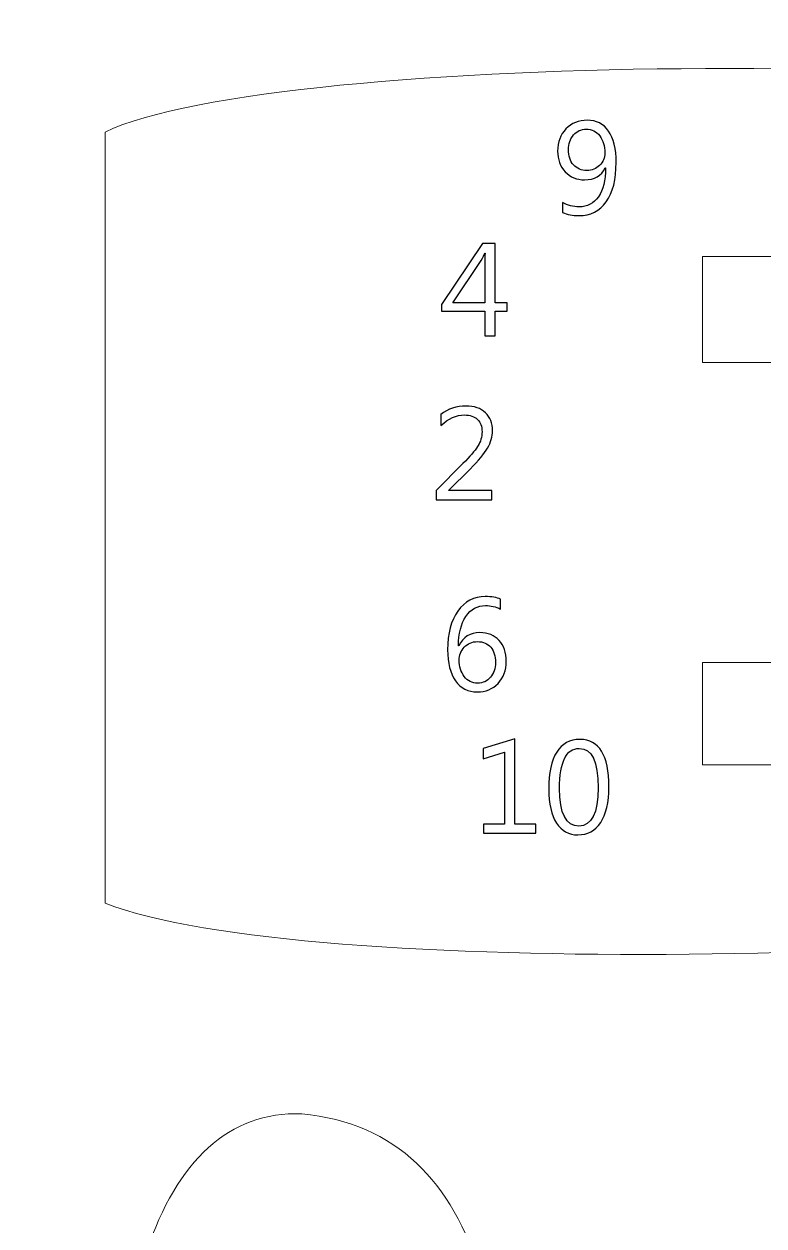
# Model space of a CAD drawing. Header units: centimetres. Extents: x -19.4 to 19.9, y -26.5 to 22.7.
# Drawn here: x 9.449 to 11.827, y 16.224 to 20.085 of the extents above; entities that cross this region are included whole.
import ezdxf

# ---------------------------------------------------------------- set-up
doc = ezdxf.new("R2010")
doc.units = ezdxf.units.CM
doc.header["$MEASUREMENT"] = 0
doc.layers.add('Camada 1', color=7, linetype='Continuous')

msp = doc.modelspace()

# ---------------------------------------------------------------- linework, layer by layer
at = {"layer": 'Camada 1', "color": 7, "lineweight": 9}
for points, knots in [([(19.26461, 22.36669), (18.99239, 22.6025), (18.17246, 22.68805), (17.03279, 22.65658), (17.03279, 22.65658), (14.79651, 22.50842), (12.59582, 22.29904), (10.44049, 22.02296), (10.44049, 22.02296), (9.90947, 21.93389), (9.61112, 21.7118), (9.6416, 21.34504), (9.6416, 21.34504), (9.68292, 21.01146), (10.06163, 20.7389), (10.44689, 20.74442), (10.44689, 20.74442), (11.95767, 20.79891), (13.25533, 20.53286), (14.82353, 19.63337), (14.82353, 19.63337), (16.15086, 18.88728), (17.66745, 17.84746), (18.9057, 17.28948), (18.9057, 17.28948), (18.9057, 17.28948), (19.05095, 17.24185), (19.05095, 17.24185), (19.05095, 17.24185), (19.23675, 17.19509), (19.34546, 17.2191), (19.36551, 17.33882), (19.36551, 17.33882), (19.86505, 18.71489), (19.65612, 21.3507), (19.26461, 22.36669)], [0, 0, 0, 0, 0.1, 0.1, 0.1, 0.1, 0.2, 0.2, 0.2, 0.2, 0.3, 0.3, 0.3, 0.3, 0.4, 0.4, 0.4, 0.4, 0.5, 0.5, 0.5, 0.5, 0.6, 0.6, 0.6, 0.6, 0.7, 0.7, 0.7, 0.7, 0.8, 0.8, 0.8, 0.8, 1, 1, 1, 1]), ([(9.70991, 19.73762), (9.70991, 19.73762), (9.71049, 17.26084), (9.71049, 17.26084), (9.71049, 17.26084), (10.34195, 17.01246), (12.80707, 17.07172), (13.53173, 17.26074), (13.53173, 17.26074), (13.53173, 17.26074), (13.53157, 17.70522), (13.53157, 17.70522), (13.53157, 17.70522), (13.53157, 17.70522), (11.62941, 17.70522), (11.62941, 17.70522), (11.62941, 17.70522), (11.62941, 17.70522), (11.62941, 18.03424), (11.62941, 18.03424), (11.62941, 18.03424), (11.62941, 18.03424), (13.53167, 18.03418), (13.53167, 18.03418), (13.53167, 18.03418), (13.53167, 18.03418), (13.53185, 18.99696), (13.53185, 18.99696), (13.53185, 18.99696), (13.53185, 18.99696), (11.62941, 18.99696), (11.62941, 18.99696), (11.62941, 18.99696), (11.62941, 18.99696), (11.62941, 19.33842), (11.62941, 19.33842), (11.62941, 19.33842), (11.62941, 19.33842), (13.53169, 19.33842), (13.53169, 19.33842), (13.53169, 19.33842), (13.53169, 19.33842), (13.53169, 19.73746), (13.53169, 19.73746), (13.53169, 19.73746), (13.04389, 20.02), (10.24567, 19.99948), (9.70991, 19.73762)], [0, 0, 0, 0, 0.0769231, 0.0769231, 0.0769231, 0.0769231, 0.1538462, 0.1538462, 0.1538462, 0.1538462, 0.2307692, 0.2307692, 0.2307692, 0.2307692, 0.3076923, 0.3076923, 0.3076923, 0.3076923, 0.3846154, 0.3846154, 0.3846154, 0.3846154, 0.4615385, 0.4615385, 0.4615385, 0.4615385, 0.5384615, 0.5384615, 0.5384615, 0.5384615, 0.6153846, 0.6153846, 0.6153846, 0.6153846, 0.6923077, 0.6923077, 0.6923077, 0.6923077, 0.7692308, 0.7692308, 0.7692308, 0.7692308, 0.8461538, 0.8461538, 0.8461538, 0.8461538, 1, 1, 1, 1]), ([(11.37641, 13.9241), (11.37641, 13.9241), (12.07959, 13.92746), (12.07959, 13.92746), (12.07959, 13.92746), (12.07959, 13.92746), (12.07889, 12.84872), (12.07889, 12.84872), (12.07889, 12.84872), (12.07889, 12.84872), (12.40737, 12.84868), (12.40737, 12.84868), (12.40737, 12.84868), (12.40737, 12.84868), (12.40791, 13.9203), (12.40791, 13.9203), (12.40791, 13.9203), (12.40791, 13.9203), (13.44927, 13.9203), (13.44927, 13.9203), (13.44927, 13.9203), (13.44927, 13.9203), (13.44927, 12.84866), (13.44927, 12.84866), (13.44927, 12.84866), (13.44927, 12.84866), (13.77653, 12.84874), (13.77653, 12.84874), (13.77653, 12.84874), (13.77653, 12.84874), (13.77665, 13.92194), (13.77665, 13.92194), (13.77665, 13.92194), (13.77665, 13.92194), (14.82129, 13.92148), (14.82129, 13.92148), (14.82129, 13.92148), (14.82129, 13.92148), (14.81871, 12.8491), (14.81871, 12.8491), (14.81871, 12.8491), (14.81871, 12.8491), (15.15111, 12.84872), (15.15111, 12.84872), (15.15111, 12.84872), (15.15111, 12.84872), (15.15233, 13.92432), (15.15233, 13.92432), (15.15233, 13.92432), (15.15233, 13.92432), (16.19311, 13.92528), (16.19311, 13.92528), (16.19311, 13.92528), (16.19311, 13.92528), (16.19311, 12.8488), (16.19311, 12.8488), (16.19311, 12.8488), (16.19311, 12.8488), (16.51913, 12.84902), (16.51913, 12.84902), (16.51913, 12.84902), (16.51913, 12.84902), (16.52443, 13.92402), (16.52443, 13.92402), (16.52443, 13.92402), (16.52443, 13.92402), (17.57629, 13.92198), (17.57629, 13.92198), (17.57629, 13.92198), (17.57629, 13.92198), (17.57965, 12.84876), (17.57965, 12.84876), (17.57965, 12.84876), (17.57965, 12.84876), (17.90357, 12.84884), (17.90357, 12.84884), (17.90357, 12.84884), (17.90357, 12.84884), (17.90519, 13.92198), (17.90519, 13.92198), (17.90519, 13.92198), (17.90519, 13.92198), (19.26099, 13.92256), (19.26099, 13.92256), (19.26099, 13.92256), (19.26099, 13.92256), (19.26329, 13.48384), (19.26329, 13.48384), (19.26329, 13.48384), (19.26329, 13.48384), (18.93721, 13.48414), (18.93721, 13.48414), (18.93721, 13.48414), (18.93721, 13.48414), (18.93723, 12.19382), (18.93723, 12.19382), (18.93723, 12.19382), (18.93723, 12.19382), (19.26321, 12.19404), (19.26321, 12.19404), (19.26321, 12.19404), (19.26321, 12.19404), (19.26315, 11.75908), (19.26315, 11.75908), (19.26315, 11.75908), (19.26315, 11.75908), (11.03407, 11.7589), (11.03407, 11.7589), (11.03407, 11.7589), (11.03407, 11.7589), (11.03373, 12.41852), (11.03373, 12.41852), (11.03373, 12.41852), (11.03373, 12.41852), (9.92885, 12.41852), (9.92885, 12.41852), (9.92885, 12.41852), (9.75935, 12.41476), (9.68185, 12.23418), (9.68047, 11.9069), (9.68047, 11.9069), (9.69413, 11.37154), (9.37973, 11.14726), (9.12445, 11.176), (9.12445, 11.176), (9.12445, 11.176), (9.27543, 12.39628), (9.27543, 12.39628), (9.27543, 12.39628), (9.27543, 12.39628), (8.95219, 12.42986), (8.95219, 12.42986), (8.95219, 12.42986), (8.95219, 12.42986), (8.84463, 11.63264), (8.84463, 11.63264), (8.84463, 11.63264), (8.84463, 11.63264), (0.22525, 11.6231), (0.22525, 11.6231), (0.22525, 11.6231), (0.22525, 11.6231), (0.22507, 10.99086), (0.22507, 10.99086), (0.22507, 10.99086), (0.22507, 10.99086), (-0.10347, 10.99076), (-0.10347, 10.99076), (-0.10347, 10.99076), (-0.10347, 10.99076), (-0.11755, 8.8225), (-0.11755, 8.8225), (-0.11755, 8.8225), (-0.11755, 8.8225), (-3.49563, 8.44424), (-3.49563, 8.44424), (-3.49563, 8.44424), (-3.49563, 8.44424), (-6.30451, 8.4458), (-6.30451, 8.4458), (-6.30451, 8.4458), (-6.45183, 8.39096), (-6.51353, 8.26754), (-6.47197, 8.06132), (-6.47197, 8.06132), (-6.47197, 8.06132), (-6.37361, 7.75354), (-6.37361, 7.75354), (-6.37361, 7.75354), (-6.28155, 7.4655), (-6.25523, 7.30042), (-6.48603, 7.20486), (-6.48603, 7.20486), (-6.48603, 7.20486), (-6.90057, 7.05002), (-6.90057, 7.05002), (-6.90057, 7.05002), (-7.47129, 6.79104), (-7.55529, 6.23856), (-7.30631, 5.48524), (-7.30631, 5.48524), (-7.17705, 5.0702), (-7.33309, 4.78106), (-7.57529, 4.86966), (-7.57529, 4.86966), (-7.57529, 4.86966), (-10.28973, 5.78374), (-10.28973, 5.78374), (-10.28973, 5.78374), (-10.22709, 6.0198), (-10.15177, 6.25586), (-10.06381, 6.49188), (-10.06381, 6.49188), (-10.06381, 6.49188), (-9.29107, 6.16076), (-9.29107, 6.16076), (-9.29107, 6.16076), (-9.29107, 6.16076), (-9.18305, 6.4722), (-9.18305, 6.4722), (-9.18305, 6.4722), (-9.18305, 6.4722), (-9.95903, 6.80332), (-9.95903, 6.80332), (-9.95903, 6.80332), (-9.84095, 7.05886), (-9.71651, 7.30802), (-9.58577, 7.55078), (-9.58577, 7.55078), (-9.58577, 7.55078), (-8.81305, 7.12788), (-8.81305, 7.12788), (-8.81305, 7.12788), (-8.81305, 7.12788), (-8.64277, 7.40654), (-8.64277, 7.40654), (-8.64277, 7.40654), (-8.64277, 7.40654), (-9.40569, 7.83274), (-9.40569, 7.83274), (-9.40569, 7.83274), (-9.28067, 8.0523), (-9.15047, 8.26154), (-9.01279, 8.45562), (-9.01279, 8.45562), (-9.01279, 8.45562), (-8.30555, 7.98026), (-8.30555, 7.98026), (-8.30555, 7.98026), (-8.30555, 7.98026), (-8.12873, 8.24908), (-8.12873, 8.24908), (-8.12873, 8.24908), (-8.12873, 8.24908), (-8.82615, 8.72444), (-8.82615, 8.72444), (-8.82615, 8.72444), (-8.67565, 8.9213), (-8.53347, 9.12214), (-8.40049, 9.32766), (-8.40049, 9.32766), (-8.40049, 9.32766), (-7.67033, 8.87198), (-7.67033, 8.87198), (-7.67033, 8.87198), (-7.67033, 8.87198), (-7.52955, 9.15718), (-7.52955, 9.15718), (-7.52955, 9.15718), (-7.52955, 9.15718), (-8.24333, 9.61944), (-8.24333, 9.61944), (-8.24333, 9.61944), (-7.96299, 10.27668), (-8.15729, 10.81642), (-8.93957, 11.1372), (-8.93957, 11.1372), (-10.30611, 11.44512), (-11.85497, 11.2906), (-13.26861, 10.593), (-13.26861, 10.593), (-14.28477, 10.03624), (-15.28005, 9.33332), (-16.34493, 8.71392), (-16.34493, 8.71392), (-16.88491, 8.36424), (-17.42001, 8.05078), (-17.99139, 7.79882), (-17.99139, 7.79882), (-18.20785, 7.72828), (-18.35853, 7.7012), (-18.43989, 7.74648), (-18.43989, 7.74648), (-18.94871, 8.2031), (-19.20831, 9.29954), (-19.16717, 11.16816), (-19.16717, 11.16816), (-19.05729, 12.75388), (-18.79409, 13.78934), (-18.34589, 14.16064), (-18.34589, 14.16064), (-17.93667, 14.31526), (-16.39563, 14.339), (-14.08061, 14.16394), (-14.08061, 14.16394), (-12.50495, 14.0402), (-10.93755, 13.89186), (-9.37527, 13.72814), (-9.37527, 13.72814), (-8.45931, 13.6227), (-7.69887, 14.4273), (-7.01631, 15.66702), (-7.01631, 15.66702), (-7.24053, 15.70562), (-7.39905, 15.87984), (-7.41883, 16.23198), (-7.41883, 16.23198), (-7.41447, 16.64898), (-7.23319, 16.85688), (-6.88765, 16.88712), (-6.88765, 16.88712), (-6.74355, 16.88834), (-6.59947, 16.8867), (-6.45545, 16.8702), (-6.45545, 16.8702), (-6.25989, 16.84684), (-6.16893, 16.93304), (-6.17537, 17.17238), (-6.17537, 17.17238), (-6.17537, 17.17238), (-6.17237, 17.64582), (-6.17237, 17.64582), (-6.17237, 17.64582), (-6.17237, 17.64582), (-5.81499, 17.6458), (-5.81499, 17.6458), (-5.81499, 17.6458), (-5.81499, 17.6458), (-5.81487, 18.32742), (-5.81487, 18.32742), (-5.81487, 18.32742), (-5.81487, 18.32742), (-5.21493, 18.32704), (-5.21493, 18.32704), (-5.21493, 18.32704), (-5.21493, 18.32704), (-4.62743, 19.04874), (-4.62743, 19.04874), (-4.62743, 19.04874), (-4.62743, 19.04874), (-1.79101, 19.04826), (-1.79101, 19.04826), (-1.79101, 19.04826), (-1.79101, 19.04826), (-1.79035, 17.87462), (-1.79035, 17.87462), (-1.79035, 17.87462), (-1.79035, 17.87462), (-1.44867, 17.87474), (-1.44867, 17.87474), (-1.44867, 17.87474), (-1.44867, 17.87474), (-1.45357, 17.09792), (-1.45357, 17.09792), (-1.45357, 17.09792), (-1.46313, 16.93078), (-1.57727, 16.85724), (-1.75109, 16.82918), (-1.75109, 16.82918), (-1.75109, 16.82918), (-2.31765, 16.8291), (-2.31765, 16.8291), (-2.31765, 16.8291), (-2.31765, 16.8291), (-2.31783, 16.33548), (-2.31783, 16.33548), (-2.31783, 16.33548), (-2.31783, 16.33548), (-1.72435, 16.33548), (-1.72435, 16.33548), (-1.72435, 16.33548), (-0.97487, 16.30596), (-0.53833, 16.19118), (-0.32925, 15.9366), (-0.32925, 15.9366), (-0.19497, 15.77742), (-0.11275, 15.60084), (-0.10665, 15.399), (-0.10665, 15.399), (-0.10665, 15.399), (-0.09979, 14.42812), (-0.09979, 14.42812), (-0.09979, 14.42812), (-0.09979, 14.42812), (0.23141, 14.42836), (0.23141, 14.42836), (0.23141, 14.42836), (0.23141, 14.42836), (0.23235, 13.66432), (0.23235, 13.66432), (0.23235, 13.66432), (0.23235, 13.66432), (9.18865, 13.6641), (9.18865, 13.6641), (9.18865, 13.6641), (9.18865, 13.6641), (9.18727, 14.08738), (9.18727, 14.08738), (9.18727, 14.08738), (9.40587, 14.77222), (9.62069, 15.48714), (9.84303, 16.14192), (9.84303, 16.14192), (9.94079, 16.43224), (10.10731, 16.5922), (10.34163, 16.58406), (10.34163, 16.58406), (10.64957, 16.55468), (10.82359, 16.36344), (10.91783, 16.06836), (10.91783, 16.06836), (11.09525, 15.38488), (11.22243, 14.63772), (11.37641, 13.9241)], [0, 0, 0, 0, 0.0098039, 0.0098039, 0.0098039, 0.0098039, 0.0196078, 0.0196078, 0.0196078, 0.0196078, 0.0294118, 0.0294118, 0.0294118, 0.0294118, 0.0392157, 0.0392157, 0.0392157, 0.0392157, 0.0490196, 0.0490196, 0.0490196, 0.0490196, 0.0588235, 0.0588235, 0.0588235, 0.0588235, 0.0686275, 0.0686275, 0.0686275, 0.0686275, 0.0784314, 0.0784314, 0.0784314, 0.0784314, 0.0882353, 0.0882353, 0.0882353, 0.0882353, 0.0980392, 0.0980392, 0.0980392, 0.0980392, 0.1078431, 0.1078431, 0.1078431, 0.1078431, 0.1176471, 0.1176471, 0.1176471, 0.1176471, 0.127451, 0.127451, 0.127451, 0.127451, 0.1372549, 0.1372549, 0.1372549, 0.1372549, 0.1470588, 0.1470588, 0.1470588, 0.1470588, 0.1568627, 0.1568627, 0.1568627, 0.1568627, 0.1666667, 0.1666667, 0.1666667, 0.1666667, 0.1764706, 0.1764706, 0.1764706, 0.1764706, 0.1862745, 0.1862745, 0.1862745, 0.1862745, 0.1960784, 0.1960784, 0.1960784, 0.1960784, 0.2058824, 0.2058824, 0.2058824, 0.2058824, 0.2156863, 0.2156863, 0.2156863, 0.2156863, 0.2254902, 0.2254902, 0.2254902, 0.2254902, 0.2352941, 0.2352941, 0.2352941, 0.2352941, 0.245098, 0.245098, 0.245098, 0.245098, 0.254902, 0.254902, 0.254902, 0.254902, 0.2647059, 0.2647059, 0.2647059, 0.2647059, 0.2745098, 0.2745098, 0.2745098, 0.2745098, 0.2843137, 0.2843137, 0.2843137, 0.2843137, 0.2941176, 0.2941176, 0.2941176, 0.2941176, 0.3039216, 0.3039216, 0.3039216, 0.3039216, 0.3137255, 0.3137255, 0.3137255, 0.3137255, 0.3235294, 0.3235294, 0.3235294, 0.3235294, 0.3333333, 0.3333333, 0.3333333, 0.3333333, 0.3431373, 0.3431373, 0.3431373, 0.3431373, 0.3529412, 0.3529412, 0.3529412, 0.3529412, 0.3627451, 0.3627451, 0.3627451, 0.3627451, 0.372549, 0.372549, 0.372549, 0.372549, 0.3823529, 0.3823529, 0.3823529, 0.3823529, 0.3921569, 0.3921569, 0.3921569, 0.3921569, 0.4019608, 0.4019608, 0.4019608, 0.4019608, 0.4117647, 0.4117647, 0.4117647, 0.4117647, 0.4215686, 0.4215686, 0.4215686, 0.4215686, 0.4313725, 0.4313725, 0.4313725, 0.4313725, 0.4411765, 0.4411765, 0.4411765, 0.4411765, 0.4509804, 0.4509804, 0.4509804, 0.4509804, 0.4607843, 0.4607843, 0.4607843, 0.4607843, 0.4705882, 0.4705882, 0.4705882, 0.4705882, 0.4803922, 0.4803922, 0.4803922, 0.4803922, 0.4901961, 0.4901961, 0.4901961, 0.4901961, 0.5, 0.5, 0.5, 0.5, 0.5098039, 0.5098039, 0.5098039, 0.5098039, 0.5196078, 0.5196078, 0.5196078, 0.5196078, 0.5294118, 0.5294118, 0.5294118, 0.5294118, 0.5392157, 0.5392157, 0.5392157, 0.5392157, 0.5490196, 0.5490196, 0.5490196, 0.5490196, 0.5588235, 0.5588235, 0.5588235, 0.5588235, 0.5686275, 0.5686275, 0.5686275, 0.5686275, 0.5784314, 0.5784314, 0.5784314, 0.5784314, 0.5882353, 0.5882353, 0.5882353, 0.5882353, 0.5980392, 0.5980392, 0.5980392, 0.5980392, 0.6078431, 0.6078431, 0.6078431, 0.6078431, 0.6176471, 0.6176471, 0.6176471, 0.6176471, 0.627451, 0.627451, 0.627451, 0.627451, 0.6372549, 0.6372549, 0.6372549, 0.6372549, 0.6470588, 0.6470588, 0.6470588, 0.6470588, 0.6568627, 0.6568627, 0.6568627, 0.6568627, 0.6666667, 0.6666667, 0.6666667, 0.6666667, 0.6764706, 0.6764706, 0.6764706, 0.6764706, 0.6862745, 0.6862745, 0.6862745, 0.6862745, 0.6960784, 0.6960784, 0.6960784, 0.6960784, 0.7058824, 0.7058824, 0.7058824, 0.7058824, 0.7156863, 0.7156863, 0.7156863, 0.7156863, 0.7254902, 0.7254902, 0.7254902, 0.7254902, 0.7352941, 0.7352941, 0.7352941, 0.7352941, 0.745098, 0.745098, 0.745098, 0.745098, 0.754902, 0.754902, 0.754902, 0.754902, 0.7647059, 0.7647059, 0.7647059, 0.7647059, 0.7745098, 0.7745098, 0.7745098, 0.7745098, 0.7843137, 0.7843137, 0.7843137, 0.7843137, 0.7941176, 0.7941176, 0.7941176, 0.7941176, 0.8039216, 0.8039216, 0.8039216, 0.8039216, 0.8137255, 0.8137255, 0.8137255, 0.8137255, 0.8235294, 0.8235294, 0.8235294, 0.8235294, 0.8333333, 0.8333333, 0.8333333, 0.8333333, 0.8431373, 0.8431373, 0.8431373, 0.8431373, 0.8529412, 0.8529412, 0.8529412, 0.8529412, 0.8627451, 0.8627451, 0.8627451, 0.8627451, 0.872549, 0.872549, 0.872549, 0.872549, 0.8823529, 0.8823529, 0.8823529, 0.8823529, 0.8921569, 0.8921569, 0.8921569, 0.8921569, 0.9019608, 0.9019608, 0.9019608, 0.9019608, 0.9117647, 0.9117647, 0.9117647, 0.9117647, 0.9215686, 0.9215686, 0.9215686, 0.9215686, 0.9313725, 0.9313725, 0.9313725, 0.9313725, 0.9411765, 0.9411765, 0.9411765, 0.9411765, 0.9509804, 0.9509804, 0.9509804, 0.9509804, 0.9607843, 0.9607843, 0.9607843, 0.9607843, 0.9705882, 0.9705882, 0.9705882, 0.9705882, 0.9803922, 0.9803922, 0.9803922, 0.9803922, 1, 1, 1, 1])]:
    msp.add_open_spline(points, degree=3, knots=knots, dxfattribs=at)
at = {"layer": 'Camada 1', "color": 7}
for points, knots in [([(11.17991, 19.479), (11.17991, 19.479), (11.17991, 19.51152), (11.17991, 19.51152), (11.17991, 19.51152), (11.19642, 19.50214), (11.21392, 19.49748), (11.2324, 19.49748), (11.2324, 19.49748), (11.25922, 19.49748), (11.28017, 19.50835), (11.29506, 19.53001), (11.29506, 19.53001), (11.31002, 19.55167), (11.3175, 19.5825), (11.3175, 19.62237), (11.3175, 19.62237), (11.31721, 19.62223), (11.31693, 19.62223), (11.31665, 19.62237), (11.31665, 19.62237), (11.30402, 19.59697), (11.28194, 19.58427), (11.25061, 19.58427), (11.25061, 19.58427), (11.22521, 19.58427), (11.20446, 19.59288), (11.18817, 19.61009), (11.18817, 19.61009), (11.17194, 19.62731), (11.16382, 19.64953), (11.16382, 19.67663), (11.16382, 19.67663), (11.16382, 19.70556), (11.17271, 19.72933), (11.19056, 19.74782), (11.19056, 19.74782), (11.20842, 19.76638), (11.23121, 19.77562), (11.25908, 19.77562), (11.25908, 19.77562), (11.28822, 19.77562), (11.311, 19.76405), (11.3273, 19.74097), (11.3273, 19.74097), (11.3436, 19.7179), (11.35179, 19.68425), (11.35179, 19.64015), (11.35179, 19.64015), (11.35179, 19.5854), (11.3412, 19.5432), (11.31997, 19.51357), (11.31997, 19.51357), (11.2988, 19.48394), (11.26931, 19.46912), (11.23156, 19.46912), (11.23156, 19.46912), (11.21173, 19.46912), (11.19452, 19.47244), (11.17991, 19.479)], [0, 0, 0, 0, 0.0625, 0.0625, 0.0625, 0.0625, 0.125, 0.125, 0.125, 0.125, 0.1875, 0.1875, 0.1875, 0.1875, 0.25, 0.25, 0.25, 0.25, 0.3125, 0.3125, 0.3125, 0.3125, 0.375, 0.375, 0.375, 0.375, 0.4375, 0.4375, 0.4375, 0.4375, 0.5, 0.5, 0.5, 0.5, 0.5625, 0.5625, 0.5625, 0.5625, 0.625, 0.625, 0.625, 0.625, 0.6875, 0.6875, 0.6875, 0.6875, 0.75, 0.75, 0.75, 0.75, 0.8125, 0.8125, 0.8125, 0.8125, 0.875, 0.875, 0.875, 0.875, 1, 1, 1, 1]), ([(11.2559, 19.74683), (11.23953, 19.74683), (11.22591, 19.74069), (11.21498, 19.72835), (11.21498, 19.72835), (11.20404, 19.716), (11.19854, 19.70033), (11.19854, 19.68128), (11.19854, 19.68128), (11.19854, 19.66047), (11.2039, 19.6441), (11.21462, 19.63218), (11.21462, 19.63218), (11.22535, 19.62025), (11.23988, 19.61433), (11.25823, 19.61433), (11.25823, 19.61433), (11.27417, 19.61433), (11.28765, 19.61976), (11.29873, 19.63062), (11.29873, 19.63062), (11.30981, 19.64156), (11.31538, 19.65483), (11.31538, 19.67056), (11.31538, 19.67056), (11.31538, 19.693), (11.30988, 19.71134), (11.29887, 19.72552), (11.29887, 19.72552), (11.28786, 19.7397), (11.27354, 19.74683), (11.2559, 19.74683)], [0, 0, 0, 0, 0.1111111, 0.1111111, 0.1111111, 0.1111111, 0.2222222, 0.2222222, 0.2222222, 0.2222222, 0.3333333, 0.3333333, 0.3333333, 0.3333333, 0.4444444, 0.4444444, 0.4444444, 0.4444444, 0.5555556, 0.5555556, 0.5555556, 0.5555556, 0.6666667, 0.6666667, 0.6666667, 0.6666667, 0.7777778, 0.7777778, 0.7777778, 0.7777778, 1, 1, 1, 1]), ([(11.00114, 19.16194), (11.00114, 19.16194), (10.96304, 19.16194), (10.96304, 19.16194), (10.96304, 19.16194), (10.96304, 19.16194), (10.96304, 19.0832), (10.96304, 19.0832), (10.96304, 19.0832), (10.96304, 19.0832), (10.92959, 19.0832), (10.92959, 19.0832), (10.92959, 19.0832), (10.92959, 19.0832), (10.92959, 19.16194), (10.92959, 19.16194), (10.92959, 19.16194), (10.92959, 19.16194), (10.79031, 19.16194), (10.79031, 19.16194), (10.79031, 19.16194), (10.79031, 19.16194), (10.79031, 19.1841), (10.79031, 19.1841), (10.79031, 19.1841), (10.79031, 19.1841), (10.92218, 19.37954), (10.92218, 19.37954), (10.92218, 19.37954), (10.92218, 19.37954), (10.96304, 19.37954), (10.96304, 19.37954), (10.96304, 19.37954), (10.96304, 19.37954), (10.96304, 19.18946), (10.96304, 19.18946), (10.96304, 19.18946), (10.96304, 19.18946), (11.00114, 19.18946), (11.00114, 19.18946), (11.00114, 19.18946), (11.00114, 19.18946), (11.00114, 19.16194), (11.00114, 19.16194)], [0, 0, 0, 0, 0.0833333, 0.0833333, 0.0833333, 0.0833333, 0.1666667, 0.1666667, 0.1666667, 0.1666667, 0.25, 0.25, 0.25, 0.25, 0.3333333, 0.3333333, 0.3333333, 0.3333333, 0.4166667, 0.4166667, 0.4166667, 0.4166667, 0.5, 0.5, 0.5, 0.5, 0.5833333, 0.5833333, 0.5833333, 0.5833333, 0.6666667, 0.6666667, 0.6666667, 0.6666667, 0.75, 0.75, 0.75, 0.75, 0.8333333, 0.8333333, 0.8333333, 0.8333333, 1, 1, 1, 1]), ([(10.92959, 19.18946), (10.92959, 19.18946), (10.92959, 19.31752), (10.92959, 19.31752), (10.92959, 19.31752), (10.92959, 19.32662), (10.92987, 19.33685), (10.93044, 19.34814), (10.93044, 19.34814), (10.93044, 19.34814), (10.92959, 19.34814), (10.92959, 19.34814), (10.92959, 19.34814), (10.92769, 19.34313), (10.92388, 19.33558), (10.91823, 19.32542), (10.91823, 19.32542), (10.91823, 19.32542), (10.82707, 19.18946), (10.82707, 19.18946), (10.82707, 19.18946), (10.82707, 19.18946), (10.92959, 19.18946), (10.92959, 19.18946)], [0, 0, 0, 0, 0.1428571, 0.1428571, 0.1428571, 0.1428571, 0.2857143, 0.2857143, 0.2857143, 0.2857143, 0.4285714, 0.4285714, 0.4285714, 0.4285714, 0.5714286, 0.5714286, 0.5714286, 0.5714286, 0.7142857, 0.7142857, 0.7142857, 0.7142857, 1, 1, 1, 1]), ([(10.9519, 18.5562), (10.9519, 18.5562), (10.77325, 18.5562), (10.77325, 18.5562), (10.77325, 18.5562), (10.77325, 18.5562), (10.77325, 18.58626), (10.77325, 18.58626), (10.77325, 18.58626), (10.77325, 18.58626), (10.85961, 18.6729), (10.85961, 18.6729), (10.85961, 18.6729), (10.88169, 18.69498), (10.89743, 18.71333), (10.90681, 18.72801), (10.90681, 18.72801), (10.91627, 18.74268), (10.92099, 18.75842), (10.92099, 18.77507), (10.92099, 18.77507), (10.92099, 18.79214), (10.91612, 18.80541), (10.90632, 18.81479), (10.90632, 18.81479), (10.89651, 18.82417), (10.88261, 18.82883), (10.86455, 18.82883), (10.86455, 18.82883), (10.83809, 18.82883), (10.81276, 18.81754), (10.78849, 18.79496), (10.78849, 18.79496), (10.78849, 18.79496), (10.78849, 18.83052), (10.78849, 18.83052), (10.78849, 18.83052), (10.81163, 18.84859), (10.83858, 18.85762), (10.86927, 18.85762), (10.86927, 18.85762), (10.89573, 18.85762), (10.91655, 18.85042), (10.93172, 18.8361), (10.93172, 18.8361), (10.94689, 18.82178), (10.95444, 18.80251), (10.95444, 18.77838), (10.95444, 18.77838), (10.95444, 18.7594), (10.94922, 18.74078), (10.9387, 18.72264), (10.9387, 18.72264), (10.92826, 18.70451), (10.90942, 18.682), (10.88226, 18.65512), (10.88226, 18.65512), (10.88226, 18.65512), (10.81389, 18.58753), (10.81389, 18.58753), (10.81389, 18.58753), (10.81389, 18.58753), (10.81389, 18.58668), (10.81389, 18.58668), (10.81389, 18.58668), (10.81389, 18.58668), (10.9519, 18.58668), (10.9519, 18.58668), (10.9519, 18.58668), (10.9519, 18.58668), (10.9519, 18.5562), (10.9519, 18.5562)], [0, 0, 0, 0, 0.0526316, 0.0526316, 0.0526316, 0.0526316, 0.1052632, 0.1052632, 0.1052632, 0.1052632, 0.1578947, 0.1578947, 0.1578947, 0.1578947, 0.2105263, 0.2105263, 0.2105263, 0.2105263, 0.2631579, 0.2631579, 0.2631579, 0.2631579, 0.3157895, 0.3157895, 0.3157895, 0.3157895, 0.3684211, 0.3684211, 0.3684211, 0.3684211, 0.4210526, 0.4210526, 0.4210526, 0.4210526, 0.4736842, 0.4736842, 0.4736842, 0.4736842, 0.5263158, 0.5263158, 0.5263158, 0.5263158, 0.5789474, 0.5789474, 0.5789474, 0.5789474, 0.6315789, 0.6315789, 0.6315789, 0.6315789, 0.6842105, 0.6842105, 0.6842105, 0.6842105, 0.7368421, 0.7368421, 0.7368421, 0.7368421, 0.7894737, 0.7894737, 0.7894737, 0.7894737, 0.8421053, 0.8421053, 0.8421053, 0.8421053, 0.8947368, 0.8947368, 0.8947368, 0.8947368, 1, 1, 1, 1]), ([(10.98039, 18.23715), (10.98039, 18.23715), (10.98039, 18.20505), (10.98039, 18.20505), (10.98039, 18.20505), (10.96508, 18.21288), (10.949, 18.21683), (10.93206, 18.21683), (10.93206, 18.21683), (10.90581, 18.21683), (10.88479, 18.20512), (10.86898, 18.18169), (10.86898, 18.18169), (10.85325, 18.15827), (10.84535, 18.12687), (10.84535, 18.08757), (10.84535, 18.08757), (10.84535, 18.08757), (10.84619, 18.08757), (10.84619, 18.08757), (10.84619, 18.08757), (10.85995, 18.11558), (10.88253, 18.12962), (10.91393, 18.12962), (10.91393, 18.12962), (10.93982, 18.12962), (10.96035, 18.1213), (10.97567, 18.10472), (10.97567, 18.10472), (10.99098, 18.08807), (10.9986, 18.06584), (10.9986, 18.03797), (10.9986, 18.03797), (10.9986, 18.0089), (10.98985, 17.98512), (10.97235, 17.96671), (10.97235, 17.96671), (10.95485, 17.94829), (10.93263, 17.93912), (10.90567, 17.93912), (10.90567, 17.93912), (10.8759, 17.93912), (10.85254, 17.95097), (10.83561, 17.97468), (10.83561, 17.97468), (10.81868, 17.99839), (10.81021, 18.03169), (10.81021, 18.07459), (10.81021, 18.07459), (10.81021, 18.12659), (10.82129, 18.16808), (10.84344, 18.19905), (10.84344, 18.19905), (10.8656, 18.2301), (10.89488, 18.24562), (10.93122, 18.24562), (10.93122, 18.24562), (10.95189, 18.24562), (10.96826, 18.2428), (10.98039, 18.23715)], [0, 0, 0, 0, 0.0625, 0.0625, 0.0625, 0.0625, 0.125, 0.125, 0.125, 0.125, 0.1875, 0.1875, 0.1875, 0.1875, 0.25, 0.25, 0.25, 0.25, 0.3125, 0.3125, 0.3125, 0.3125, 0.375, 0.375, 0.375, 0.375, 0.4375, 0.4375, 0.4375, 0.4375, 0.5, 0.5, 0.5, 0.5, 0.5625, 0.5625, 0.5625, 0.5625, 0.625, 0.625, 0.625, 0.625, 0.6875, 0.6875, 0.6875, 0.6875, 0.75, 0.75, 0.75, 0.75, 0.8125, 0.8125, 0.8125, 0.8125, 0.875, 0.875, 0.875, 0.875, 1, 1, 1, 1]), ([(10.90638, 18.10084), (10.88888, 18.10084), (10.8747, 18.09491), (10.86383, 18.08306), (10.86383, 18.08306), (10.8529, 18.07113), (10.84746, 18.05716), (10.84746, 18.041), (10.84746, 18.041), (10.84746, 18.02068), (10.8529, 18.0034), (10.86369, 17.989), (10.86369, 17.989), (10.87449, 17.97468), (10.88888, 17.96748), (10.9068, 17.96748), (10.9068, 17.96748), (10.92388, 17.96748), (10.93771, 17.97376), (10.94815, 17.98625), (10.94815, 17.98625), (10.95866, 17.99874), (10.96388, 18.01454), (10.96388, 18.03374), (10.96388, 18.03374), (10.96388, 18.05476), (10.95887, 18.07113), (10.94878, 18.08306), (10.94878, 18.08306), (10.93869, 18.09491), (10.92458, 18.10084), (10.90638, 18.10084)], [0, 0, 0, 0, 0.1111111, 0.1111111, 0.1111111, 0.1111111, 0.2222222, 0.2222222, 0.2222222, 0.2222222, 0.3333333, 0.3333333, 0.3333333, 0.3333333, 0.4444444, 0.4444444, 0.4444444, 0.4444444, 0.5555556, 0.5555556, 0.5555556, 0.5555556, 0.6666667, 0.6666667, 0.6666667, 0.6666667, 0.7777778, 0.7777778, 0.7777778, 0.7777778, 1, 1, 1, 1]), ([(11.0934, 17.4852), (11.0934, 17.4852), (10.92576, 17.4852), (10.92576, 17.4852), (10.92576, 17.4852), (10.92576, 17.4852), (10.92576, 17.51483), (10.92576, 17.51483), (10.92576, 17.51483), (10.92576, 17.51483), (10.99264, 17.51483), (10.99264, 17.51483), (10.99264, 17.51483), (10.99264, 17.51483), (10.99264, 17.74527), (10.99264, 17.74527), (10.99264, 17.74527), (10.99264, 17.74527), (10.92406, 17.72481), (10.92406, 17.72481), (10.92406, 17.72481), (10.92406, 17.72481), (10.92406, 17.75698), (10.92406, 17.75698), (10.92406, 17.75698), (10.92406, 17.75698), (11.02651, 17.78831), (11.02651, 17.78831), (11.02651, 17.78831), (11.02651, 17.78831), (11.02651, 17.51483), (11.02651, 17.51483), (11.02651, 17.51483), (11.02651, 17.51483), (11.0934, 17.51483), (11.0934, 17.51483), (11.0934, 17.51483), (11.0934, 17.51483), (11.0934, 17.4852), (11.0934, 17.4852)], [0, 0, 0, 0, 0.0909091, 0.0909091, 0.0909091, 0.0909091, 0.1818182, 0.1818182, 0.1818182, 0.1818182, 0.2727273, 0.2727273, 0.2727273, 0.2727273, 0.3636364, 0.3636364, 0.3636364, 0.3636364, 0.4545455, 0.4545455, 0.4545455, 0.4545455, 0.5454545, 0.5454545, 0.5454545, 0.5454545, 0.6363636, 0.6363636, 0.6363636, 0.6363636, 0.7272727, 0.7272727, 0.7272727, 0.7272727, 0.8181818, 0.8181818, 0.8181818, 0.8181818, 1, 1, 1, 1]), ([(11.22873, 17.48012), (11.19938, 17.48012), (11.17644, 17.49275), (11.16001, 17.51794), (11.16001, 17.51794), (11.14357, 17.5432), (11.13531, 17.57968), (11.13531, 17.62737), (11.13531, 17.62737), (11.13531, 17.6798), (11.14392, 17.71938), (11.16106, 17.74626), (11.16106, 17.74626), (11.17821, 17.77314), (11.20297, 17.78662), (11.23536, 17.78662), (11.23536, 17.78662), (11.29738, 17.78662), (11.32835, 17.73596), (11.32835, 17.63464), (11.32835, 17.63464), (11.32835, 17.5844), (11.3196, 17.54616), (11.30211, 17.5197), (11.30211, 17.5197), (11.28461, 17.49331), (11.26013, 17.48012), (11.22873, 17.48012)], [0, 0, 0, 0, 0.125, 0.125, 0.125, 0.125, 0.25, 0.25, 0.25, 0.25, 0.375, 0.375, 0.375, 0.375, 0.5, 0.5, 0.5, 0.5, 0.625, 0.625, 0.625, 0.625, 0.75, 0.75, 0.75, 0.75, 1, 1, 1, 1]), ([(11.23345, 17.75783), (11.19119, 17.75783), (11.17002, 17.71486), (11.17002, 17.62892), (11.17002, 17.62892), (11.17002, 17.54863), (11.19077, 17.50848), (11.23226, 17.50848), (11.23226, 17.50848), (11.27318, 17.50848), (11.29364, 17.54934), (11.29364, 17.63097), (11.29364, 17.63097), (11.29364, 17.71557), (11.2736, 17.75783), (11.23345, 17.75783)], [0, 0, 0, 0, 0.2, 0.2, 0.2, 0.2, 0.4, 0.4, 0.4, 0.4, 0.6, 0.6, 0.6, 0.6, 1, 1, 1, 1])]:
    msp.add_open_spline(points, degree=3, knots=knots, dxfattribs=at)
at = {"layer": 'Camada 1', "color": 250, "lineweight": 9}
for points, knots in [([(11.17991, 19.479), (11.17991, 19.479), (11.17991, 19.51152), (11.17991, 19.51152), (11.17991, 19.51152), (11.19642, 19.50214), (11.21392, 19.49748), (11.2324, 19.49748), (11.2324, 19.49748), (11.25922, 19.49748), (11.28017, 19.50835), (11.29506, 19.53001), (11.29506, 19.53001), (11.31002, 19.55167), (11.3175, 19.5825), (11.3175, 19.62237), (11.3175, 19.62237), (11.31721, 19.62223), (11.31693, 19.62223), (11.31665, 19.62237), (11.31665, 19.62237), (11.30402, 19.59697), (11.28194, 19.58427), (11.25061, 19.58427), (11.25061, 19.58427), (11.22521, 19.58427), (11.20446, 19.59288), (11.18817, 19.61009), (11.18817, 19.61009), (11.17194, 19.62731), (11.16382, 19.64953), (11.16382, 19.67663), (11.16382, 19.67663), (11.16382, 19.70556), (11.17271, 19.72933), (11.19056, 19.74782), (11.19056, 19.74782), (11.20842, 19.76638), (11.23121, 19.77562), (11.25908, 19.77562), (11.25908, 19.77562), (11.28822, 19.77562), (11.311, 19.76405), (11.3273, 19.74097), (11.3273, 19.74097), (11.3436, 19.7179), (11.35179, 19.68425), (11.35179, 19.64015), (11.35179, 19.64015), (11.35179, 19.5854), (11.3412, 19.5432), (11.31997, 19.51357), (11.31997, 19.51357), (11.2988, 19.48394), (11.26931, 19.46912), (11.23156, 19.46912), (11.23156, 19.46912), (11.21173, 19.46912), (11.19452, 19.47244), (11.17991, 19.479)], [0, 0, 0, 0, 0.0625, 0.0625, 0.0625, 0.0625, 0.125, 0.125, 0.125, 0.125, 0.1875, 0.1875, 0.1875, 0.1875, 0.25, 0.25, 0.25, 0.25, 0.3125, 0.3125, 0.3125, 0.3125, 0.375, 0.375, 0.375, 0.375, 0.4375, 0.4375, 0.4375, 0.4375, 0.5, 0.5, 0.5, 0.5, 0.5625, 0.5625, 0.5625, 0.5625, 0.625, 0.625, 0.625, 0.625, 0.6875, 0.6875, 0.6875, 0.6875, 0.75, 0.75, 0.75, 0.75, 0.8125, 0.8125, 0.8125, 0.8125, 0.875, 0.875, 0.875, 0.875, 1, 1, 1, 1]), ([(11.2559, 19.74683), (11.23953, 19.74683), (11.22591, 19.74069), (11.21498, 19.72835), (11.21498, 19.72835), (11.20404, 19.716), (11.19854, 19.70033), (11.19854, 19.68128), (11.19854, 19.68128), (11.19854, 19.66047), (11.2039, 19.6441), (11.21462, 19.63218), (11.21462, 19.63218), (11.22535, 19.62025), (11.23988, 19.61433), (11.25823, 19.61433), (11.25823, 19.61433), (11.27417, 19.61433), (11.28765, 19.61976), (11.29873, 19.63062), (11.29873, 19.63062), (11.30981, 19.64156), (11.31538, 19.65483), (11.31538, 19.67056), (11.31538, 19.67056), (11.31538, 19.693), (11.30988, 19.71134), (11.29887, 19.72552), (11.29887, 19.72552), (11.28786, 19.7397), (11.27354, 19.74683), (11.2559, 19.74683)], [0, 0, 0, 0, 0.1111111, 0.1111111, 0.1111111, 0.1111111, 0.2222222, 0.2222222, 0.2222222, 0.2222222, 0.3333333, 0.3333333, 0.3333333, 0.3333333, 0.4444444, 0.4444444, 0.4444444, 0.4444444, 0.5555556, 0.5555556, 0.5555556, 0.5555556, 0.6666667, 0.6666667, 0.6666667, 0.6666667, 0.7777778, 0.7777778, 0.7777778, 0.7777778, 1, 1, 1, 1]), ([(11.00114, 19.16194), (11.00114, 19.16194), (10.96304, 19.16194), (10.96304, 19.16194), (10.96304, 19.16194), (10.96304, 19.16194), (10.96304, 19.0832), (10.96304, 19.0832), (10.96304, 19.0832), (10.96304, 19.0832), (10.92959, 19.0832), (10.92959, 19.0832), (10.92959, 19.0832), (10.92959, 19.0832), (10.92959, 19.16194), (10.92959, 19.16194), (10.92959, 19.16194), (10.92959, 19.16194), (10.79031, 19.16194), (10.79031, 19.16194), (10.79031, 19.16194), (10.79031, 19.16194), (10.79031, 19.1841), (10.79031, 19.1841), (10.79031, 19.1841), (10.79031, 19.1841), (10.92218, 19.37954), (10.92218, 19.37954), (10.92218, 19.37954), (10.92218, 19.37954), (10.96304, 19.37954), (10.96304, 19.37954), (10.96304, 19.37954), (10.96304, 19.37954), (10.96304, 19.18946), (10.96304, 19.18946), (10.96304, 19.18946), (10.96304, 19.18946), (11.00114, 19.18946), (11.00114, 19.18946), (11.00114, 19.18946), (11.00114, 19.18946), (11.00114, 19.16194), (11.00114, 19.16194)], [0, 0, 0, 0, 0.0833333, 0.0833333, 0.0833333, 0.0833333, 0.1666667, 0.1666667, 0.1666667, 0.1666667, 0.25, 0.25, 0.25, 0.25, 0.3333333, 0.3333333, 0.3333333, 0.3333333, 0.4166667, 0.4166667, 0.4166667, 0.4166667, 0.5, 0.5, 0.5, 0.5, 0.5833333, 0.5833333, 0.5833333, 0.5833333, 0.6666667, 0.6666667, 0.6666667, 0.6666667, 0.75, 0.75, 0.75, 0.75, 0.8333333, 0.8333333, 0.8333333, 0.8333333, 1, 1, 1, 1]), ([(10.92959, 19.18946), (10.92959, 19.18946), (10.92959, 19.31752), (10.92959, 19.31752), (10.92959, 19.31752), (10.92959, 19.32662), (10.92987, 19.33685), (10.93044, 19.34814), (10.93044, 19.34814), (10.93044, 19.34814), (10.92959, 19.34814), (10.92959, 19.34814), (10.92959, 19.34814), (10.92769, 19.34313), (10.92388, 19.33558), (10.91823, 19.32542), (10.91823, 19.32542), (10.91823, 19.32542), (10.82707, 19.18946), (10.82707, 19.18946), (10.82707, 19.18946), (10.82707, 19.18946), (10.92959, 19.18946), (10.92959, 19.18946)], [0, 0, 0, 0, 0.1428571, 0.1428571, 0.1428571, 0.1428571, 0.2857143, 0.2857143, 0.2857143, 0.2857143, 0.4285714, 0.4285714, 0.4285714, 0.4285714, 0.5714286, 0.5714286, 0.5714286, 0.5714286, 0.7142857, 0.7142857, 0.7142857, 0.7142857, 1, 1, 1, 1]), ([(10.9519, 18.5562), (10.9519, 18.5562), (10.77325, 18.5562), (10.77325, 18.5562), (10.77325, 18.5562), (10.77325, 18.5562), (10.77325, 18.58626), (10.77325, 18.58626), (10.77325, 18.58626), (10.77325, 18.58626), (10.85961, 18.6729), (10.85961, 18.6729), (10.85961, 18.6729), (10.88169, 18.69498), (10.89743, 18.71333), (10.90681, 18.72801), (10.90681, 18.72801), (10.91627, 18.74268), (10.92099, 18.75842), (10.92099, 18.77507), (10.92099, 18.77507), (10.92099, 18.79214), (10.91612, 18.80541), (10.90632, 18.81479), (10.90632, 18.81479), (10.89651, 18.82417), (10.88261, 18.82883), (10.86455, 18.82883), (10.86455, 18.82883), (10.83809, 18.82883), (10.81276, 18.81754), (10.78849, 18.79496), (10.78849, 18.79496), (10.78849, 18.79496), (10.78849, 18.83052), (10.78849, 18.83052), (10.78849, 18.83052), (10.81163, 18.84859), (10.83858, 18.85762), (10.86927, 18.85762), (10.86927, 18.85762), (10.89573, 18.85762), (10.91655, 18.85042), (10.93172, 18.8361), (10.93172, 18.8361), (10.94689, 18.82178), (10.95444, 18.80251), (10.95444, 18.77838), (10.95444, 18.77838), (10.95444, 18.7594), (10.94922, 18.74078), (10.9387, 18.72264), (10.9387, 18.72264), (10.92826, 18.70451), (10.90942, 18.682), (10.88226, 18.65512), (10.88226, 18.65512), (10.88226, 18.65512), (10.81389, 18.58753), (10.81389, 18.58753), (10.81389, 18.58753), (10.81389, 18.58753), (10.81389, 18.58668), (10.81389, 18.58668), (10.81389, 18.58668), (10.81389, 18.58668), (10.9519, 18.58668), (10.9519, 18.58668), (10.9519, 18.58668), (10.9519, 18.58668), (10.9519, 18.5562), (10.9519, 18.5562)], [0, 0, 0, 0, 0.0526316, 0.0526316, 0.0526316, 0.0526316, 0.1052632, 0.1052632, 0.1052632, 0.1052632, 0.1578947, 0.1578947, 0.1578947, 0.1578947, 0.2105263, 0.2105263, 0.2105263, 0.2105263, 0.2631579, 0.2631579, 0.2631579, 0.2631579, 0.3157895, 0.3157895, 0.3157895, 0.3157895, 0.3684211, 0.3684211, 0.3684211, 0.3684211, 0.4210526, 0.4210526, 0.4210526, 0.4210526, 0.4736842, 0.4736842, 0.4736842, 0.4736842, 0.5263158, 0.5263158, 0.5263158, 0.5263158, 0.5789474, 0.5789474, 0.5789474, 0.5789474, 0.6315789, 0.6315789, 0.6315789, 0.6315789, 0.6842105, 0.6842105, 0.6842105, 0.6842105, 0.7368421, 0.7368421, 0.7368421, 0.7368421, 0.7894737, 0.7894737, 0.7894737, 0.7894737, 0.8421053, 0.8421053, 0.8421053, 0.8421053, 0.8947368, 0.8947368, 0.8947368, 0.8947368, 1, 1, 1, 1]), ([(10.98039, 18.23715), (10.98039, 18.23715), (10.98039, 18.20505), (10.98039, 18.20505), (10.98039, 18.20505), (10.96508, 18.21288), (10.949, 18.21683), (10.93206, 18.21683), (10.93206, 18.21683), (10.90581, 18.21683), (10.88479, 18.20512), (10.86898, 18.18169), (10.86898, 18.18169), (10.85325, 18.15827), (10.84535, 18.12687), (10.84535, 18.08757), (10.84535, 18.08757), (10.84535, 18.08757), (10.84619, 18.08757), (10.84619, 18.08757), (10.84619, 18.08757), (10.85995, 18.11558), (10.88253, 18.12962), (10.91393, 18.12962), (10.91393, 18.12962), (10.93982, 18.12962), (10.96035, 18.1213), (10.97567, 18.10472), (10.97567, 18.10472), (10.99098, 18.08807), (10.9986, 18.06584), (10.9986, 18.03797), (10.9986, 18.03797), (10.9986, 18.0089), (10.98985, 17.98512), (10.97235, 17.96671), (10.97235, 17.96671), (10.95485, 17.94829), (10.93263, 17.93912), (10.90567, 17.93912), (10.90567, 17.93912), (10.8759, 17.93912), (10.85254, 17.95097), (10.83561, 17.97468), (10.83561, 17.97468), (10.81868, 17.99839), (10.81021, 18.03169), (10.81021, 18.07459), (10.81021, 18.07459), (10.81021, 18.12659), (10.82129, 18.16808), (10.84344, 18.19905), (10.84344, 18.19905), (10.8656, 18.2301), (10.89488, 18.24562), (10.93122, 18.24562), (10.93122, 18.24562), (10.95189, 18.24562), (10.96826, 18.2428), (10.98039, 18.23715)], [0, 0, 0, 0, 0.0625, 0.0625, 0.0625, 0.0625, 0.125, 0.125, 0.125, 0.125, 0.1875, 0.1875, 0.1875, 0.1875, 0.25, 0.25, 0.25, 0.25, 0.3125, 0.3125, 0.3125, 0.3125, 0.375, 0.375, 0.375, 0.375, 0.4375, 0.4375, 0.4375, 0.4375, 0.5, 0.5, 0.5, 0.5, 0.5625, 0.5625, 0.5625, 0.5625, 0.625, 0.625, 0.625, 0.625, 0.6875, 0.6875, 0.6875, 0.6875, 0.75, 0.75, 0.75, 0.75, 0.8125, 0.8125, 0.8125, 0.8125, 0.875, 0.875, 0.875, 0.875, 1, 1, 1, 1]), ([(10.90638, 18.10084), (10.88888, 18.10084), (10.8747, 18.09491), (10.86383, 18.08306), (10.86383, 18.08306), (10.8529, 18.07113), (10.84746, 18.05716), (10.84746, 18.041), (10.84746, 18.041), (10.84746, 18.02068), (10.8529, 18.0034), (10.86369, 17.989), (10.86369, 17.989), (10.87449, 17.97468), (10.88888, 17.96748), (10.9068, 17.96748), (10.9068, 17.96748), (10.92388, 17.96748), (10.93771, 17.97376), (10.94815, 17.98625), (10.94815, 17.98625), (10.95866, 17.99874), (10.96388, 18.01454), (10.96388, 18.03374), (10.96388, 18.03374), (10.96388, 18.05476), (10.95887, 18.07113), (10.94878, 18.08306), (10.94878, 18.08306), (10.93869, 18.09491), (10.92458, 18.10084), (10.90638, 18.10084)], [0, 0, 0, 0, 0.1111111, 0.1111111, 0.1111111, 0.1111111, 0.2222222, 0.2222222, 0.2222222, 0.2222222, 0.3333333, 0.3333333, 0.3333333, 0.3333333, 0.4444444, 0.4444444, 0.4444444, 0.4444444, 0.5555556, 0.5555556, 0.5555556, 0.5555556, 0.6666667, 0.6666667, 0.6666667, 0.6666667, 0.7777778, 0.7777778, 0.7777778, 0.7777778, 1, 1, 1, 1]), ([(11.0934, 17.4852), (11.0934, 17.4852), (10.92576, 17.4852), (10.92576, 17.4852), (10.92576, 17.4852), (10.92576, 17.4852), (10.92576, 17.51483), (10.92576, 17.51483), (10.92576, 17.51483), (10.92576, 17.51483), (10.99264, 17.51483), (10.99264, 17.51483), (10.99264, 17.51483), (10.99264, 17.51483), (10.99264, 17.74527), (10.99264, 17.74527), (10.99264, 17.74527), (10.99264, 17.74527), (10.92406, 17.72481), (10.92406, 17.72481), (10.92406, 17.72481), (10.92406, 17.72481), (10.92406, 17.75698), (10.92406, 17.75698), (10.92406, 17.75698), (10.92406, 17.75698), (11.02651, 17.78831), (11.02651, 17.78831), (11.02651, 17.78831), (11.02651, 17.78831), (11.02651, 17.51483), (11.02651, 17.51483), (11.02651, 17.51483), (11.02651, 17.51483), (11.0934, 17.51483), (11.0934, 17.51483), (11.0934, 17.51483), (11.0934, 17.51483), (11.0934, 17.4852), (11.0934, 17.4852)], [0, 0, 0, 0, 0.0909091, 0.0909091, 0.0909091, 0.0909091, 0.1818182, 0.1818182, 0.1818182, 0.1818182, 0.2727273, 0.2727273, 0.2727273, 0.2727273, 0.3636364, 0.3636364, 0.3636364, 0.3636364, 0.4545455, 0.4545455, 0.4545455, 0.4545455, 0.5454545, 0.5454545, 0.5454545, 0.5454545, 0.6363636, 0.6363636, 0.6363636, 0.6363636, 0.7272727, 0.7272727, 0.7272727, 0.7272727, 0.8181818, 0.8181818, 0.8181818, 0.8181818, 1, 1, 1, 1]), ([(11.22873, 17.48012), (11.19938, 17.48012), (11.17644, 17.49275), (11.16001, 17.51794), (11.16001, 17.51794), (11.14357, 17.5432), (11.13531, 17.57968), (11.13531, 17.62737), (11.13531, 17.62737), (11.13531, 17.6798), (11.14392, 17.71938), (11.16106, 17.74626), (11.16106, 17.74626), (11.17821, 17.77314), (11.20297, 17.78662), (11.23536, 17.78662), (11.23536, 17.78662), (11.29738, 17.78662), (11.32835, 17.73596), (11.32835, 17.63464), (11.32835, 17.63464), (11.32835, 17.5844), (11.3196, 17.54616), (11.30211, 17.5197), (11.30211, 17.5197), (11.28461, 17.49331), (11.26013, 17.48012), (11.22873, 17.48012)], [0, 0, 0, 0, 0.125, 0.125, 0.125, 0.125, 0.25, 0.25, 0.25, 0.25, 0.375, 0.375, 0.375, 0.375, 0.5, 0.5, 0.5, 0.5, 0.625, 0.625, 0.625, 0.625, 0.75, 0.75, 0.75, 0.75, 1, 1, 1, 1]), ([(11.23345, 17.75783), (11.19119, 17.75783), (11.17002, 17.71486), (11.17002, 17.62892), (11.17002, 17.62892), (11.17002, 17.54863), (11.19077, 17.50848), (11.23226, 17.50848), (11.23226, 17.50848), (11.27318, 17.50848), (11.29364, 17.54934), (11.29364, 17.63097), (11.29364, 17.63097), (11.29364, 17.71557), (11.2736, 17.75783), (11.23345, 17.75783)], [0, 0, 0, 0, 0.2, 0.2, 0.2, 0.2, 0.4, 0.4, 0.4, 0.4, 0.6, 0.6, 0.6, 0.6, 1, 1, 1, 1])]:
    msp.add_open_spline(points, degree=3, knots=knots, dxfattribs=at)

doc.saveas('drawing.dxf')
